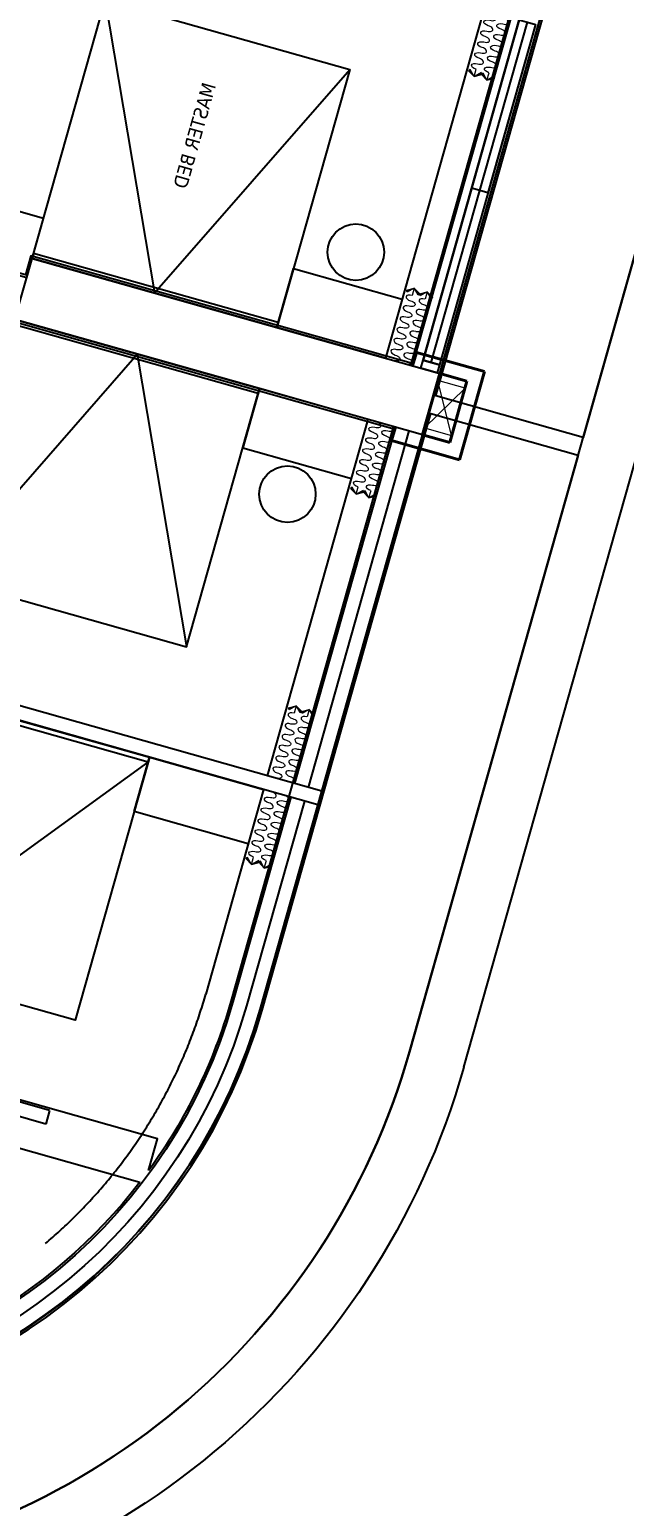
# Model space of a CAD drawing. Header units: millimetres. Extents: x -361675616 to 361246347, y -284141842 to 284396604.
# Drawn here: x -42648 to -38434, y 82351 to 92814 of the extents above; entities that cross this region are included whole.
import ezdxf

# ---------------------------------------------------------------- set-up
doc = ezdxf.new("R2010")
doc.units = ezdxf.units.MM
doc.header["$LTSCALE"] = 100
doc.header["$MEASUREMENT"] = 0
doc.linetypes.add('ACAD_ISO03W100', pattern=[30, 12, -18])
doc.linetypes.add('HIDDEN', pattern=[0.375, 0.25, -0.125])
for name, color, linetype in [('1VinaPVC-Text', 9, 'Continuous'), ('A-ANNO-ROOM', 50, 'Continuous'), ('A-WALL-FNSH', 11, 'Continuous'), ('dien tich thong thuy', 3, 'Continuous'), ('IDEA - dim', 251, 'Continuous'), ('KT-Net manh', 139, 'Continuous'), ('KT-Tuong', 1, 'Continuous'), ('Xref_NT1+NT2_MBDV Cot vach_220729$0$ccu12-Thay', 7, 'Continuous')]:
    doc.layers.add(name, color=color, linetype=linetype)
for name, color, linetype, lineweight in [('CIC36 net manh', 8, 'Continuous', 9), ('KT-lomo nuoc', 3, 'HIDDEN', 5), ('KT-Net cat', 1, 'Continuous', 40)]:
    doc.layers.add(name, color=color, linetype=linetype, lineweight=lineweight)
doc.styles.add('220126_HDN_HBA typical plan$0$211210_HDN_HBA_TYPICAL PLAN CORE OPT 1$0$HBA-Text', font='GOTHIC.TTF')
doc.styles.add('Tahoma', font='tahoma.ttf')

# ---------------------------------------------------------------- blocks, each defined once
blk = doc.blocks.new('*U119')
for points in [[(396.7561588253833, -484.1490495130481), (464.3337632049024, -466.3349522090732), (394.4481821902239, -466.0516779393653)], [(482.6951045578201, -398.9039813853606), (464.6170375002125, -396.4493711387506), (464.3337632049024, -466.3349522090732)]]:
    blk.add_hatch(color=256).paths.add_polyline_path(points)
blk.add_line((464.3337632049024, -466.3349522090732), (416.9273155568029, -418.7598943406972))
for points in [[(396.7561588253833, -484.1490495130481), (464.3337632049024, -466.3349522090732), (394.4481821902239, -466.0516779393653)], [(482.6951045578201, -398.9039813853606), (464.6170375002125, -396.4493711387506), (464.3337632049024, -466.3349522090732)]]:
    blk.add_lwpolyline(points, close=True)
for centre in [(16.76743755071067, -17.17677016190672), (85.71403000141326, -87.65612936302188), (155.3043908096025, -157.4940017787478), (224.8947516177918, -227.3318741944736), (294.485112425981, -297.1697466101995), (364.0754732341703, -367.0076190259254)]:
    blk.add_ellipse(centre, major_axis=(34.52187991841241, 31.95056764796491), ratio=0.5238875827070036, start_param=4.731720461219403, end_param=7.873313114809197)
at = {"extrusion": (0, 0, -1)}
for centre in [(51.5728287498025, -52.1059534814385), (120.5194212005051, -122.5853126825537), (190.1097820086943, -192.4231850982796), (259.7001428168836, -262.2610575140054), (329.2905036250728, -332.0989299297313), (398.8808644332621, -401.9368023454572)]:
    blk.add_ellipse(centre, major_axis=(-32.07293168385898, -34.4082260416161), ratio=0.5238875826554585, start_param=4.731720461217387, end_param=7.87331311480718, dxfattribs=at)
blk = doc.blocks.new('27')
at = {"layer": 'A-WALL-FNSH', "color": 5}
for points in [[(8415.000180194838, 7959.999999313513), (5909.994292274088, 7959.999999313513), (5909.994292274088, 8079.999999313499), (8415.000180194824, 8079.999999313513)], [(7149.994292274088, 8019.999999313499), (5909.994292274074, 8019.999999313492), (5909.994292274088, 8079.999999313499), (7149.994292274074, 8079.999999313499)], [(8475.000180194838, 8079.999999313506), (8475.000180194853, 7959.999999313513), (8415.000180194838, 7959.999999313513), (8415.000180194824, 8079.999999313513)], [(7149.994292274059, 7959.999999313513), (8415.000180194838, 7959.999999313513), (8415.000180194838, 8019.999999313521), (7149.994292274088, 8019.999999313499)]]:
    blk.add_lwpolyline(points, close=True, dxfattribs=at)
blk.add_lwpolyline([(5849.994292274088, 7959.999999313499), (8415.000180194838, 7959.999999313513)], dxfattribs=at)
at = {"layer": 'IDEA - dim'}
for p, q in [((8475.000180194795, 8099.999999294552), (225.0001801965118, 8099.999999294363)), ((8475.000180194853, 7899.999999294552), (5849.994292274074, 7899.999999294465))]:
    blk.add_line(p, q, dxfattribs=at)
for points in [[(8040.000180194867, 7699.999999294479), (8475.000180194838, 7699.999999294465), (8475.00018019481, 6899.999999294538), (8040.000180194867, 6899.999999294538)], [(8475.000180194824, 5099.999999294538), (6575.000180194824, 5099.999999294538), (6575.000180194838, 6899.99999929453), (8475.00018019481, 6899.999999294538)], [(8475.000180194824, 5099.999999294538), (8475.00018019481, 6899.999999294538), (8439.000180194882, 6899.999999294538), (8439.000180194838, 5099.999999294552)], [(8179.994292274307, 4569.99999999367), (8614.994292274307, 4569.999999993684), (8614.994292274307, 5099.999999294669), (8179.994292274321, 5099.999999294683)]]:
    blk.add_lwpolyline(points, close=True, dxfattribs=at)
blk.add_circle((7809.236084446995, 7293.418592687587), 199.9999999999999, dxfattribs=at)
at = {"layer": 'KT-Net manh', "linetype": 'ACAD_ISO03W100', "ltscale": 4}
blk.add_line((5849.994292244271, 7699.999999294479), (8475.000180194838, 7699.999999294479), dxfattribs=at)
blk.add_lwpolyline([(6575.000180194824, 5099.999999294538), (8475.000180194838, 5999.999999294538), (6575.000180194838, 6899.99999929453)], dxfattribs=at)
at = {"layer": 'CIC36 net manh', "color": 8, "xscale": 0.81000000001126, "yscale": 0.81000000001126, "zscale": 0.81000000001126, "rotation": 45.123201203973}
for p in [(5850.522562934057, 7856.290284622635), (5850.740277266101, 7761.336658135711)]:
    blk.add_blockref('*U119', p, dxfattribs=at)
at = {"layer": 'CIC36 net manh', "color": 8, "extrusion": (0, 0, -1), "xscale": 0.8100000000112606, "yscale": 0.8100000000112606, "zscale": -0.8100000000112604, "rotation": 45.12320120397298}
for p in [(-8474.471909505068, 7856.29028462265), (-8474.254195173024, 7761.336658135711)]:
    blk.add_blockref('*U119', p, dxfattribs=at)
at = {"layer": '1VinaPVC-Text', "style": 'Tahoma', "text_generation_flag": 4}
blk.add_text('MASTER BED', height=100.0000000000014, dxfattribs=at).set_placement((6939.872439958854, 6019.426195881169))
blk = doc.blocks.new('33')
at = {"layer": 'IDEA - dim'}
for p, q in [((224.9998198047979, 7999.999999294581), (2850.005707725591, 7999.999999294581)), ((224.9998198047979, 7899.999999294581), (2850.005707725533, 7899.999999294581))]:
    blk.add_line(p, q, dxfattribs=at)
for points in [[(-224.99981980538, 8100.002110936271), (225.0005585831823, 8100.002110936271), (225.0005585831823, 5100.002167694387), (-224.99981980538, 5100.002167694387)], [(659.9998198047397, 7699.999999294552), (224.9998198047397, 7699.999999294523), (224.9998198047979, 6899.999999294581), (659.9998198048561, 6899.999999294581)], [(2950.005707725533, 6859.999999647378), (2950.005707725533, 7699.999999294581), (3350.005707725533, 7699.99999929464), (3350.005707725533, 6859.999999647378)], [(224.9998198049143, 5099.999999294581), (224.9998198047979, 6899.999999294581), (260.9998198047979, 6899.999999294581), (260.9998198048561, 5099.999999294581)], [(224.9998198049143, 5099.999999294581), (2124.999819804856, 5099.99999929464), (2124.99981980474, 6899.99999929464), (224.9998198047979, 6899.999999294581)], [(2950.005707725591, 5359.999999647465), (2950.005707725533, 6859.999999647436), (2986.005707725591, 6859.999999647465), (2986.005707725591, 5359.999999647436)]]:
    blk.add_lwpolyline(points, close=True, dxfattribs=at)
for points in [[(225.0005585831823, 8099.999999294581), (4456.946424756199, 8099.999999270483, -0.3095793013163541), (8186.387295653403, 5546.122674039623), (10271.02495861723, 170.0000000002037)], [(2950.005707727163, 7999.999999294698), (4456.946424756607, 7999.999999270512, -0.3095793013163546), (8093.151273880969, 5509.969607170438), (10163.77027518163, 170.0000000002328)], [(2950.005707725533, 7899.999999294669), (4456.946424755035, 7899.999999270483, -0.3095793013163542), (7999.915252108534, 5473.816540301195), (10056.51559174596, 170.0000000002328)]]:
    blk.add_lwpolyline(points, format="xyb", dxfattribs=at)
blk.add_lwpolyline([(2986.005707725591, 6859.999999647465), (4886.005707725533, 6859.999999647494), (4886.005707725591, 5359.999999647494), (2986.005707725591, 5359.999999647436)], dxfattribs=at)
blk.add_circle((890.7639155526413, 7293.418592687667), 199.9999999999999, dxfattribs=at)
at = {"layer": 'KT-Net manh', "linetype": 'ACAD_ISO03W100', "ltscale": 4}
for p, q in [((2850.005707755336, 7699.99999929461), (224.9998198047397, 7699.999999294523)), ((4886.005707725591, 5359.999999647494), (2986.005707725591, 6859.999999647465))]:
    blk.add_line(p, q, dxfattribs=at)
blk.add_lwpolyline([(2950.005707722332, 7699.999999294698), (4456.946424751892, 7699.999999270512, -0.1489306204692581), (6463.959591806924, 7088.628137276333, -0.1489306204692581)], format="xyb", dxfattribs=at)
blk.add_lwpolyline([(2124.999819804856, 5099.99999929464), (224.9998198047979, 5999.999999294581), (2124.99981980474, 6899.99999929464)], dxfattribs=at)
at = {"layer": 'KT-Tuong'}
for p, q in [((2850.005707725533, 8099.99999929461), (2850.00570772565, 3970.000000000175)), ((2950.005707725475, 8099.99999929461), (2950.005707725708, 4120.000000000116)), ((5550.00570772565, 6859.999999647465), (5550.00570772565, 4120.000000000233)), ((5550.00570772565, 6859.999999647465), (5650.00570772565, 6859.999999647494)), ((5650.00570772565, 6859.999999647494), (5650.00570772565, 4020.000000000233))]:
    blk.add_line(p, q, dxfattribs=at)
at = {"layer": 'CIC36 net manh', "color": 8, "xscale": 0.8100000000112605, "yscale": 0.8100000000112605, "zscale": 0.8100000000112605, "rotation": 45.12320120397481}
for p in [(225.5280904945103, 7856.290284622693), (2950.533978415246, 7856.290284622781), (225.7458048266126, 7761.336658135755), (2950.75169274729, 7761.336658135842)]:
    blk.add_blockref('*U119', p, dxfattribs=at)
at = {"layer": 'CIC36 net manh', "color": 8, "extrusion": (0, 0, -1), "xscale": 0.8100000000112604, "yscale": 0.8100000000112604, "zscale": -0.8100000000112602, "rotation": 45.12320120397119}
for p in [(-2849.477437065565, 7856.290284622752), (-2849.259722733521, 7761.336658135842)]:
    blk.add_blockref('*U119', p, dxfattribs=at)
blk = doc.blocks.new('A$C418F5BC8')
at = {"layer": 'A-ANNO-ROOM', "insert": (648.1133449638728, 1090.790118377889), "char_height": 600, "attachment_point": 2, "rotation": 50.44882673977027, "style": '220126_HDN_HBA typical plan$0$211210_HDN_HBA_TYPICAL PLAN CORE OPT 1$0$HBA-Text'}
blk.add_mtext_dynamic_manual_height_columns('SL-S', width=722857412.8743668, gutter_width=9765.624999999996, heights=[0], dxfattribs=at)
blk = doc.blocks.new('A$C2A6C5140')
at = {"layer": 'A-ANNO-ROOM', "insert": (731.4497625969816, 1190.0169191678, 0.0003277973379295924), "char_height": 600, "attachment_point": 2, "rotation": 50.44882673977027, "style": '220126_HDN_HBA typical plan$0$211210_HDN_HBA_TYPICAL PLAN CORE OPT 1$0$HBA-Text'}
blk.add_mtext_dynamic_manual_height_columns('2-BR', width=722857412.8743668, gutter_width=9765.624999999996, heights=[0], dxfattribs=at)
blk = doc.blocks.new('A$C5388591E')
at = {"layer": 'A-ANNO-ROOM', "insert": (894.3001998505497, 842.1987865094561, 0.0004622000541105721), "char_height": 600, "attachment_point": 2, "rotation": 1.4064704596368105, "style": '220126_HDN_HBA typical plan$0$211210_HDN_HBA_TYPICAL PLAN CORE OPT 1$0$HBA-Text'}
blk.add_mtext_dynamic_manual_height_columns('3-BR', width=722857412.8743668, gutter_width=9765.624999999996, heights=[0], dxfattribs=at)
blk = doc.blocks.new('A$C21AF0CCA')
at = {"layer": 'A-ANNO-ROOM', "insert": (1197.56892258345, 814.6835720778872), "char_height": 600, "attachment_point": 2, "rotation": 0.10542954816276216, "style": '220126_HDN_HBA typical plan$0$211210_HDN_HBA_TYPICAL PLAN CORE OPT 1$0$HBA-Text'}
blk.add_mtext_dynamic_manual_height_columns('1-BR+', width=722857412.8743668, gutter_width=9765.624999999996, heights=[0], dxfattribs=at)
blk = doc.blocks.new('*U364')
at = {"layer": 'KT-lomo nuoc', "ltscale": 500}
for p, q in [((157.1794609717314, -312.7306059659411), (-178.6978908077722, -89.82613189332976)), ((-21.51842983604143, -402.5474408069309), (-2.602085213965211e-18, -0.009297052340116352))]:
    blk.add_line(p, q, dxfattribs=at)
blk.add_lwpolyline([(157.1794609717314, -312.7306059659411), (-21.51842983604143, -402.5474408069309), (-178.6978908077722, -89.82613189332976), (-2.602085213965211e-18, -0.009297052340116352)], close=True, dxfattribs=at)
blk = doc.blocks.new('CTN TB 33-35')
at = {"layer": 'KT-Net cat'}
for p, q in [((-17588.78492560755, -61509.96067731167), (-17615.97812343417, -61606.19547536512)), ((-17107.62552301605, -61645.9225443805), (-17588.78492560635, -61509.96067730742)), ((-17423.51353798506, -61660.57730465668), (-17545.87921835133, -62093.6207669889)), ((-17231.04977694883, -61714.96205148409), (-17423.51353798531, -61660.57730465475)), ((-17231.04977694729, -61714.96205148145), (-17353.4154573134, -62148.00551381306)), ((-17107.62552301409, -61645.92254437707), (-17284.37595020961, -62271.42976774511)), ((-17738.34297963935, -62039.23602104971), (-17765.53535280328, -62135.46790068041)), ((-17284.37595020973, -62271.42976774983), (-17765.53535280201, -62135.4679006759)), ((-17353.41545731359, -62148.00551381675), (-17545.87921835004, -62093.6207669873))]:
    blk.add_line(p, q, dxfattribs=at)
at = {"layer": 'KT-lomo nuoc', "linetype": 'HIDDEN', "xscale": -0.9999999999999997, "rotation": 10.8976534755902}
blk.add_blockref('*U364', (-17437.10040042438, -61708.67187836171, -3.449625655737248e-08), dxfattribs=at)

msp = doc.modelspace()

# ---------------------------------------------------------------- linework, layer by layer
at = {"layer": 'dien tich thong thuy'}
for points, elevation in [([(-46363.42225357389, 96014.09943728361), (-46373.045440985, 96016.81867689238), (-45520.56537570664, 99033.68243763686), (-44832.50747580826, 98839.25680561038), (-44393.35052561713, 100393.4006997299), (-40366.04925493197, 99255.40067181419), (-40404.1184546448, 99120.67647461739), (-37709.62352177925, 98359.28704082067), (-38469.64939367142, 95669.6118172817), (-38504.99950858525, 95544.5103809367), (-39944.83728083397, 90449.02897183516), (-42639.33260519278, 91210.41618187423), (-42677.40078915701, 91075.69570063677), (-44760.81878490501, 91664.41048853053), (-44758.09954529546, 91674.0336759444), (-47038.79496173874, 92318.49346321839), (-46552.05082418722, 94041.04488599641), (-46893.67397728224, 94137.57789210705)], 3.111092560857344e-10), ([(-37440.75490221351, 98465.16047302136), (-36396.74029455886, 98169.60265296217), (-38727.00509893276, 89922.92387927938), (-39771.12605650152, 90217.96259966001)], -4.222795357155336e-06)]:
    msp.add_lwpolyline(points, close=True, dxfattribs=dict(at, elevation=elevation))
for points in [[(-48457.24219658906, 88604.23383811954), (-47926.9904728803, 90480.75538329597), (-47585.36731978412, 90384.2223771849), (-47098.62342981598, 92106.77292378101), (-44817.92801337293, 91462.31313650464), (-44815.20877376419, 91471.93632391581), (-42731.78661323705, 90883.22035917101), (-42769.85456866118, 90748.50068672097), (-40075.36397933901, 89987.11489684804), (-41222.0528019237, 85929.06815237849, -0.08870489391275088), (-41804.45166945364, 84730.57453403849, -0.08870489391275088)], [(-41866.35670125076, 84647.93542291352, -0.2078460225198741), (-44507.21359935414, 83190.19445568632), (-50148.60775441745, 82655.39148835567), (-48466.86538400023, 88606.9530777283), (-48457.24219658906, 88604.23383811954)]]:
    msp.add_lwpolyline(points, format="xyb", dxfattribs=at)
at = {"layer": 'dien tich thong thuy', "elevation": -4.222528215096862e-06}
msp.add_lwpolyline([(-50532.12860097316, 81298.13964096473), (-50215.68752660479, 82418.00114688795), (-44485.50696879473, 82961.22104633547, 0.309574593286757), (-41000.73825431335, 85866.45924323553), (-39806.49253599496, 90092.98364310115), (-38762.4792309851, 89797.41849345376), (-39956.45162647834, 85572.01947242446, -0.3083681499405848), (-44372.62038350873, 81882.06021196669)], format="xyb", close=True, dxfattribs=at)
at = {"layer": 'dien tich thong thuy', "elevation": -2.232290451810997e-10}
msp.add_lwpolyline([(-41804.45166945364, 84730.57453403852), (-41740.91887581953, 84955.41236701777), (-44656.74451791995, 85779.34198036493), (-44746.47961145423, 85461.77645700346), (-41866.35670125076, 84647.93542291352)], dxfattribs=at)
at = {"layer": 'Xref_NT1+NT2_MBDV Cot vach_220729$0$ccu12-Thay'}
for p, q in [((-39956.46165309243, 85572.02528467994), (-27317.70569260141, 130299.67987496)), ((-39571.53413494888, 85463.25577711556), (-26913.52334386485, 130259.0518375419))]:
    msp.add_line(p, q, dxfattribs=at)
at = {"layer": 'Xref_NT1+NT2_MBDV Cot vach_220729$0$ccu12-Thay', "elevation": -2.232290451789986e-10}
for points in [[(-41014.83414708802, 85871.771999957), (-27947.33572571424, 132116.7155353283, 0.02468762443620558), (-27655.26175097285, 133393.1449400839, 0.08689377473881693), (-27653.48264326437, 134119.9896245004), (-28143.84158048874, 136121.0379555616), (-32861.93711037447, 155605.6151452961, 0.7715449943642202), (-41527.24667891722, 155769.6534004977), (-55361.54423874433, 106818.0059322045)], [(-56723.85430609623, 107138.4373292821), (-56723.85431258848, 107138.4373311166), (-57549.93476705348, 104214.9973652326), (-60042.11691185904, 95395.34579851886), (-58694.87270969411, 95014.65302180828), (-60993.60085384899, 86879.61770711574, 0.5291998708815345), (-56786.90741458444, 81810.12563597978), (-44478.36063520519, 82976.9746152806, 0.3082121150768077), (-41014.83414708802, 85871.771999957)], [(-39571.65656676588, 85462.82342784003, -0.3084015575031204), (-44334.23520501333, 81483.91250190524), (-56644.13804411262, 80316.93545825442, -0.5289436111782675), (-62436.06122758987, 87291.10535054386), (-60844.50151574986, 92923.52190844883, -0.2111738476832286), (-60553.42722578978, 93259.41991864919, 0.1470454784877201), (-60275.9151740696, 93459.91650147579), (-59752.16940270623, 95313.41490503003)], [(-60461.17542241469, 92809.0850724525), (-62051.38984611214, 87181.42939354717, 0.5290006929828082), (-56682.20987623839, 80715.11950564776), (-44372.63041013016, 81882.06602424542, 0.3083681499399674), (-39956.46165309243, 85572.02528467994)]]:
    msp.add_lwpolyline(points, format="xyb", dxfattribs=at)

# ---------------------------------------------------------------- block references
msp.add_blockref('CTN TB 33-35', (-22318.51364461955, 152036.7143738797))
at = {"layer": 'A-ANNO-ROOM'}
for p in [(-189530.7069264457, 172460.371857256, 5.460855537377236e-05), (-190889.2165836156, 167537.1358825558, 5.460855537377236e-05), (-200792.6048307914, 136225.8008255112, 5.461079910308954e-05)]:
    msp.add_blockref('A$C21AF0CCA', p, dxfattribs=at)
at = {"layer": 'dien tich thong thuy'}
for name, p in [('A$C418F5BC8', (-193627.8332148665, 162535.8262730713, 9.919419487628366e-05)), ('A$C418F5BC8', (-196423.0946702335, 158761.0613374173, 4.458552763712727e-05)), ('A$C2A6C5140', (-184324.1430110714, 156728.0149816945, 9.919419487628366e-05)), ('A$C418F5BC8', (-197159.0469856003, 154394.2669833445, 4.458552763712727e-05)), ('A$C418F5BC8', (-196884.0167786681, 150046.204543676, 4.458552763712727e-05)), ('A$C2A6C5140', (-186961.9323272624, 149139.8789736559, 9.919419487628366e-05)), ('A$C418F5BC8', (-198454.1163311225, 145455.9680739344, 9.919419487628366e-05)), ('A$C418F5BC8', (-199747.9958968313, 141469.2998190825, 4.458552763712727e-05)), ('A$C2A6C5140', (-189508.6406398182, 140127.2670308392, 9.919419487628366e-05)), ('A$C2A6C5140', (-191916.6485208535, 131438.3902857853, 4.458552763712727e-05)), ('A$C2A6C5140', (-194202.4980069638, 124603.3394083548, 4.458552763712727e-05)), ('A$C2A6C5140', (-196141.1504808805, 116842.4965355621, 9.919419487628366e-05)), ('A$C5388591E', (-189972.9039226725, 179563.5512734677, 4.458570785358675e-05)), ('A$C5388591E', (-206737.6566015921, 115340.5219298684, 9.91946273371655e-05))]:
    msp.add_blockref(name, p, dxfattribs=at)
at = {"layer": 'IDEA - dim', "rotation": 254.2212141373278}
for name, p in [('27', (-45232.25477651683, 100734.3708236914)), ('33', (-47597.99557627321, 92362.19746871531))]:
    msp.add_blockref(name, p, dxfattribs=at)

doc.saveas('drawing.dxf')
